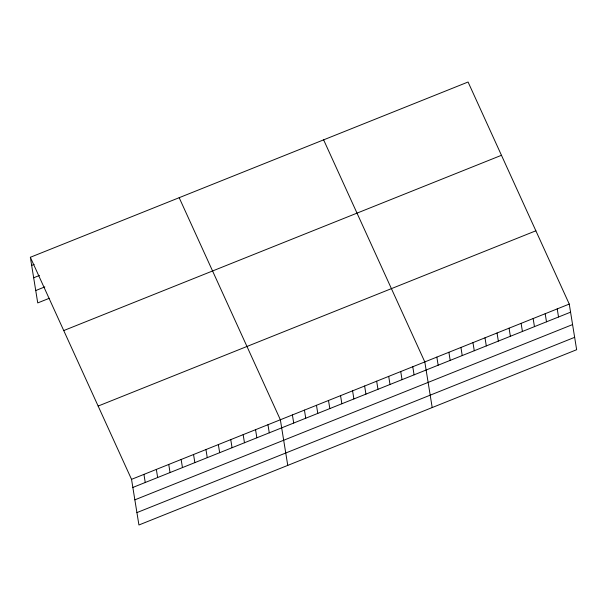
<?xml version="1.0" encoding="UTF-8"?>
<svg xmlns="http://www.w3.org/2000/svg" width="607" height="607" viewBox="0 0 607 607"><rect width="100%" height="100%" fill="white"/><g stroke="black" fill="none" stroke-linecap="round" stroke-linejoin="round"><path stroke-width="0.91" d="M30.35 257.285L468.073 82.013L569.26 304.077L576.65 349.715L138.927 524.987L131.537 479.348L30.35 257.285L37.74 302.923L49.319 298.287M31.663 265.388L34.144 264.394M33.666 277.778L39.455 275.457M35.737 290.541L44.835 286.899M63.743 330.565L501.465 155.293M98.144 406.06L535.867 230.797M131.537 479.348L569.26 304.077M132.85 487.451L570.572 312.18M134.853 499.842L572.576 324.57M136.924 512.604L574.647 337.333M323.622 139.853L424.809 361.916L432.199 407.555M179.179 197.692L280.358 419.756L287.756 465.394M557.218 308.895L558.531 317.006M545.185 313.713L546.497 321.824M533.143 318.538L534.456 326.642M521.11 323.356L522.422 331.46M509.068 328.175L510.381 336.286M497.034 332.993L498.347 341.104M484.993 337.818L486.306 345.922M472.959 342.636L474.272 350.74M460.918 347.454L462.231 355.565M448.884 352.272L450.197 360.383M436.843 357.098L438.163 365.202M412.768 366.734L414.088 374.845M400.734 371.552L402.046 379.663M388.7 376.378L390.013 384.481M376.659 381.196L377.971 389.299M364.625 386.014L365.938 394.118M352.584 390.832L353.896 398.943M340.55 395.65L341.862 403.761M328.508 400.476L329.821 408.579M316.475 405.294L317.787 413.397M304.433 410.112L305.746 418.223M292.399 414.93L293.712 423.041M267.96 424.718L269.273 432.829M255.555 429.688L256.867 437.791M243.157 434.65L244.469 442.761M230.751 439.62L232.064 447.723M218.345 444.582L219.666 452.693M205.948 449.552L207.26 457.655M193.542 454.514L194.855 462.625M181.144 459.484L182.457 467.587M168.738 464.446L170.051 472.557M156.34 469.416L157.653 477.519M143.935 474.378L145.248 482.489"/></g></svg>
